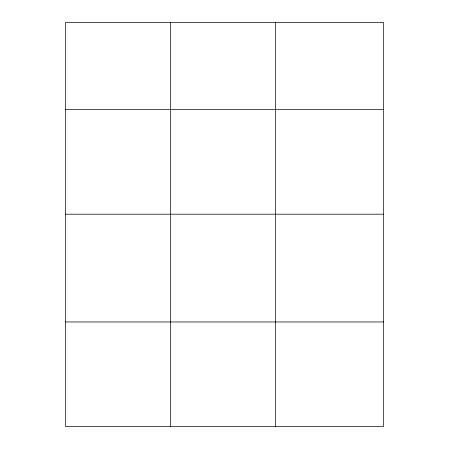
<?xml version="1.0" encoding="UTF-8"?>
<svg xmlns="http://www.w3.org/2000/svg" width="449" height="449" viewBox="0 0 449 449"><rect width="100%" height="100%" fill="white"/><g stroke="black" fill="none" stroke-linecap="round" stroke-linejoin="round"><path stroke-width="0.67" d="M383.452 214.201L383.452 22.45L65.548 22.45L65.548 426.55L383.452 426.55L383.452 214.201L65.548 214.201M65.548 109.618L383.452 109.618M65.548 321.961L383.452 321.961M275.366 22.45L275.366 426.55M170.457 22.45L170.457 426.55"/></g></svg>
